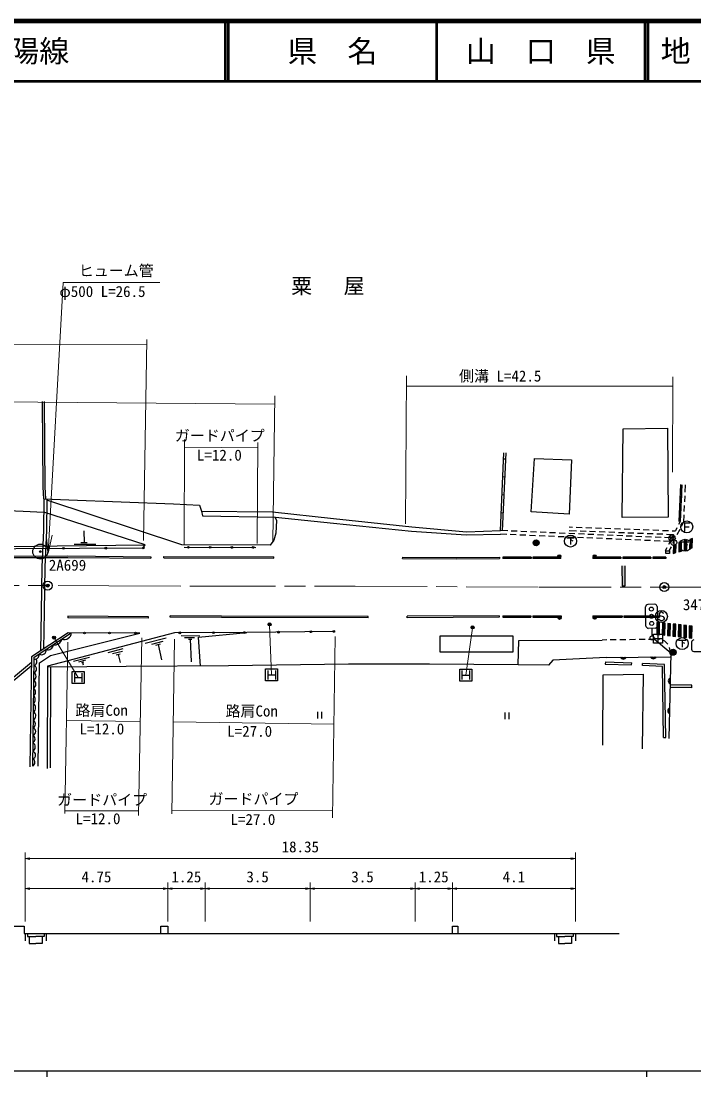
# Model space of a CAD drawing. Units: millimetres at full size, sheet at 1:1000, with parts at other scales. Extents: x 40000 to 680000, y 20000 to 380000.
# Drawn here: x 263706 to 375916, y 204000 to 380000 of the extents above; entities that cross this region are included whole.
import ezdxf
from ezdxf.enums import TextEntityAlignment as Align

# ---------------------------------------------------------------- set-up
doc = ezdxf.new("R2010")
doc.units = ezdxf.units.MM
doc.header["$LTSCALE"] = 1000
doc.header["$PDMODE"] = 32
doc.header["$PDSIZE"] = 500
doc.linetypes.add('CHAIN', pattern=[18.5, 12, -1.5, 3.5, -1.5])
for name, color, linetype, lineweight in [('M-BGD', 7, 'Continuous', 25), ('M-BGD-EXST', 7, 'Continuous', 25), ('M-BMK', 2, 'CHAIN', 13), ('M-BMK-HTXT', 7, 'Continuous', 13), ('M-BMK-SRVR', 3, 'Continuous', 25), ('M-STR-HTXT', 7, 'Continuous', 13), ('M-STR-STRC', 7, 'Continuous', 25), ('M-TTL', 2, 'Continuous', 140), ('M-TTL-BAND', 7, 'Continuous', 25), ('M-TTL-LINE', 7, 'Continuous', 50)]:
    doc.layers.add(name, color=color, linetype=linetype, lineweight=lineweight)
doc.layers.add('M-TTL-TXT', color=7, linetype='Continuous')
doc.styles.add('ＭＳ ゴシック', font='')
doc.styles.get('ＭＳ ゴシック').set_extended_font_data('MS Gothic')

# ---------------------------------------------------------------- blocks, each defined once
blk = doc.blocks.new('open_arrow')
at = {"color": 0, "linetype": 'Continuous', "lineweight": -2}
blk.add_lwpolyline([(7.5, 1.25), (0, 0), (7.5, -1.25)], dxfattribs=at)

msp = doc.modelspace()

# ---------------------------------------------------------------- hatches: boundary and pattern name
at = {"layer": 'M-STR-STRC'}
for points in [[(372926, 291401), (372947, 292630), (372495, 292502), (372474, 291273)], [(373830, 291656), (373857, 293217), (373405, 293089), (373378, 291528)], [(374734, 291912), (374761, 293473), (374309, 293345), (374282, 291784)], [(375638, 292168), (375665, 293729), (375213, 293601), (375186, 292040)], [(364398, 285791), (364370, 289219), (363920, 289219), (363948, 285787)], [(370171, 277712), (370206, 279724), (369757, 279770), (369722, 277759)], [(371070, 277620), (371105, 279630), (370656, 279677), (370621, 277666)], [(371969, 277527), (372004, 279537), (371555, 279583), (371520, 277574)], [(372868, 277435), (372903, 279443), (372454, 279489), (372419, 277481)], [(373767, 277343), (373802, 279349), (373353, 279396), (373318, 277389)], [(374666, 277250), (374701, 279256), (374252, 279302), (374217, 277296)], [(375565, 277158), (375600, 279162), (375151, 279208), (375116, 277204)], [(375562, 269311), (372037, 269343), (372033, 268893), (375558, 268861)]]:
    msp.add_hatch(color=256, dxfattribs=at).paths.add_polyline_path(points)

# ---------------------------------------------------------------- linework, layer by layer
at = {"layer": 'M-BGD'}
for p, q in [((343661, 295070), (344236, 308031)), ((344022, 295054), (344598, 308037)), ((344193, 307058), (344554, 307042)), ((344060, 304061), (344421, 304045)), ((373703, 302729), (373404, 296607)), ((373903, 302720), (373604, 296597)), ((343927, 301064), (344288, 301048)), ((373923, 302719), (373866, 301555)), ((374472, 302692), (374412, 301470)), ((373759, 299358), (373710, 298359)), ((373837, 300956), (373788, 299957)), ((374305, 299272), (374256, 298274)), ((374383, 300871), (374334, 299872)), ((343794, 298067), (344155, 298051)), ((373548, 298732), (373450, 296735)), ((373588, 298730), (373490, 296733)), ((373708, 298724), (373508, 298734)), ((373628, 298728), (373530, 296731)), ((373668, 298726), (373570, 296729)), ((373681, 297760), (373624, 296596)), ((374227, 297674), (374167, 296452)), ((373624, 296596), (373363, 296082)), ((373410, 296737), (373610, 296727)), ((374167, 296452), (373819, 295764)), ((375230, 296299), (374355, 296299)), ((374355, 296299), (374355, 294924)), ((274258, 293063), (274219, 295051)), ((344695, 294425), (343635, 294471)), ((344857, 295018), (343661, 295070)), ((346294, 294356), (345295, 294399)), ((346455, 294950), (345456, 294993)), ((347892, 294287), (346893, 294330)), ((348054, 294881), (347055, 294924)), ((349491, 294218), (348492, 294261)), ((349652, 294812), (348653, 294855)), ((351089, 294149), (350090, 294192)), ((351251, 294743), (350252, 294786)), ((352688, 294081), (351689, 294124)), ((352849, 294674), (351850, 294717)), ((354286, 294012), (353287, 294055)), ((354448, 294605), (353449, 294648)), ((355885, 293943), (354886, 293986)), ((356047, 294537), (355047, 294580)), ((355115, 295077), (356329, 295033)), ((355136, 295677), (355690, 295657)), ((356289, 295635), (357289, 295598)), ((357645, 294468), (356646, 294511)), ((356929, 295011), (357928, 294975)), ((357888, 295576), (358888, 295540)), ((359244, 294399), (358244, 294442)), ((358528, 294953), (359527, 294916)), ((359487, 295518), (360487, 295482)), ((360842, 294330), (359843, 294373)), ((360127, 294895), (361126, 294858)), ((361086, 295460), (362086, 295424)), ((362441, 294261), (361442, 294304)), ((361726, 294836), (362725, 294800)), ((362685, 295402), (363685, 295365)), ((364039, 294192), (363040, 294235)), ((363325, 294778), (364324, 294742)), ((364284, 295343), (365283, 295307)), ((365638, 294123), (364639, 294166)), ((364924, 294720), (365923, 294683)), ((365883, 295285), (366882, 295249)), ((367236, 294055), (366237, 294098)), ((366522, 294661), (367522, 294625)), ((367482, 295227), (368481, 295191)), ((368835, 293986), (367836, 294029)), ((368121, 294603), (369121, 294567)), ((369081, 295169), (370080, 295132)), ((370433, 293917), (369434, 293960)), ((369720, 294545), (370720, 294509)), ((370680, 295110), (371679, 295074)), ((371319, 294487), (372534, 294442)), ((372534, 294442), (372229, 293840)), ((372279, 295052), (372832, 295032)), ((373092, 295546), (372832, 295032)), ((373548, 295229), (373097, 294336)), ((374355, 295674), (375105, 295674)), ((272546, 292779), (276154, 292779)), ((273661, 293058), (274709, 293066)), ((290891, 292279), (302833, 292268)), ((357483, 293874), (356484, 293917)), ((359082, 293805), (358083, 293848)), ((360680, 293736), (359681, 293779)), ((362279, 293668), (361280, 293711)), ((363878, 293599), (362878, 293642)), ((365476, 293530), (364477, 293573)), ((367075, 293461), (366075, 293504)), ((368673, 293392), (367674, 293435)), ((370272, 293323), (369273, 293366)), ((371931, 293252), (370871, 293297)), ((372229, 293840), (371033, 293891)), ((371400, 292201), (371139, 291686)), ((371931, 293252), (371671, 292737)), ((372103, 292373), (371755, 291685)), ((372826, 293801), (372374, 292909)), ((372568, 293577), (372568, 292577)), ((285349, 290706), (285346, 290456)), ((287501, 290504), (287502, 290754)), ((287501, 290504), (305829, 290461)), ((287502, 290754), (305829, 290711)), ((305829, 290461), (305829, 290711)), ((327342, 290398), (327344, 290648)), ((343467, 290637), (343468, 290407)), ((348751, 290647), (344067, 290638)), ((344067, 290638), (344068, 290408)), ((348751, 290417), (344068, 290408)), ((348751, 290647), (348751, 290417)), ((353747, 290637), (349058, 290641)), ((349058, 290641), (349058, 290411)), ((353747, 290407), (349058, 290411)), ((353747, 290407), (353747, 290637)), ((363757, 290632), (359079, 290638)), ((359079, 290638), (359079, 290408)), ((363757, 290402), (359079, 290408)), ((363757, 290632), (363757, 290402)), ((368757, 290637), (364068, 290629)), ((364068, 290629), (364068, 290399)), ((368757, 290407), (364068, 290399)), ((368757, 290637), (368757, 290407)), ((371231, 290639), (369079, 290640)), ((369079, 290640), (369079, 290410)), ((371231, 290409), (369079, 290410)), ((371231, 290639), (371231, 290409)), ((271482, 280781), (271480, 280531)), ((284979, 280463), (271480, 280531)), ((284980, 280713), (271482, 280781)), ((284979, 280463), (284980, 280713)), ((288577, 280626), (288579, 280876)), ((321594, 280524), (321594, 280774)), ((328081, 280550), (328082, 280800)), ((343451, 280653), (328081, 280550)), ((343451, 280883), (328082, 280800)), ((343451, 280883), (343451, 280653)), ((344051, 280882), (348731, 280877)), ((344051, 280882), (344051, 280652)), ((344051, 280652), (348730, 280647)), ((348731, 280877), (348730, 280647)), ((349059, 280885), (349058, 280655)), ((349058, 280655), (353763, 280642)), ((349059, 280885), (353763, 280872)), ((353763, 280872), (353763, 280642)), ((359082, 280872), (363927, 280877)), ((359082, 280872), (359082, 280642)), ((359082, 280642), (363927, 280647)), ((363927, 280877), (363927, 280647)), ((364241, 280876), (370201, 280880)), ((364241, 280876), (364241, 280646)), ((364241, 280646), (370201, 280650)), ((370201, 280880), (370201, 280650)), ((284412, 276321), (287906, 277165)), ((285526, 276150), (287385, 276617)), ((290401, 277606), (293537, 277551)), ((290963, 277266), (292602, 277226)), ((291628, 276989), (292167, 276989)), ((291898, 276989), (292051, 273185)), ((361370, 276831), (360615, 276821)), ((362970, 276852), (361970, 276839)), ((364570, 276874), (363570, 276860)), ((366170, 276895), (365170, 276882)), ((367770, 276917), (366770, 276903)), ((369370, 276938), (368370, 276925)), ((369176, 276323), (369176, 277823)), ((369176, 277823), (370676, 277823)), ((369176, 277073), (370676, 277073)), ((370676, 276323), (369176, 276323)), ((369370, 276938), (369498, 277138)), ((372044, 274630), (369370, 276938)), ((369498, 277138), (369926, 277073)), ((369926, 277823), (369926, 276323)), ((369926, 277073), (370239, 276970)), ((370676, 277823), (370676, 276323)), ((370809, 276782), (371039, 276706)), ((371039, 276706), (371565, 276161)), ((278232, 274750), (280741, 275403)), ((278935, 274570), (280619, 274970)), ((286200, 275980), (286927, 276177)), ((286563, 276079), (287143, 273506)), ((372044, 274630), (371759, 260412)), ((371767, 275606), (372040, 274643)), ((256184, 265422), (265421, 273149)), ((272465, 273318), (275137, 273962)), ((273318, 273211), (274511, 273509)), ((273819, 273062), (274189, 273175)), ((273932, 273097), (274034, 272668)), ((279581, 274341), (280202, 274529)), ((279891, 274435), (280243, 273074)), ((361154, 273166), (361142, 272816)), ((361142, 272816), (365537, 272672)), ((361154, 273166), (365549, 273022)), ((361307, 273933), (371963, 274044)), ((365537, 272672), (365549, 273022)), ((367358, 272564), (367371, 272914)), ((246729, 257255), (265411, 272500)), ((268586, 272326), (268565, 255500)), ((272226, 269552), (272226, 271552)), ((272226, 271552), (274226, 271552)), ((272601, 271302), (272601, 269802)), ((273851, 271302), (273851, 269802)), ((274226, 271552), (274226, 269552)), ((304491, 269997), (304491, 271997)), ((304491, 271997), (306491, 271997)), ((304866, 271747), (304866, 270247)), ((306116, 271747), (306116, 270247)), ((306491, 271997), (306491, 269997)), ((336863, 269985), (336863, 271985)), ((336863, 271985), (338863, 271985)), ((337238, 271735), (337238, 270235)), ((338488, 271735), (338488, 270235)), ((338863, 271985), (338863, 269985)), ((274226, 269552), (272226, 269552)), ((272601, 270552), (273851, 270552)), ((306491, 269997), (304491, 269997)), ((304866, 270997), (306116, 270997)), ((338863, 269985), (336863, 269985)), ((337238, 270985), (338488, 270985)), ((313118, 264835), (313118, 263717)), ((313785, 264835), (313785, 263717)), ((344405, 264759), (344405, 263641)), ((345072, 264759), (345072, 263641)), ((370872, 260578), (371222, 260584)), ((264402, 227883), (264402, 226687)), ((267902, 227883), (267902, 226687)), ((352652, 227883), (352652, 226687)), ((356152, 227883), (356152, 226687))]:
    msp.add_line(p, q, dxfattribs=at)
for points in [[(267501, 300366), (267394, 302290), (267263, 316562)], [(267852, 300353), (267744, 302301), (267613, 316566)], [(196434, 298376), (202260, 299149), (207156, 299803), (210295, 300235), (215353, 300248), (220190, 300063), (230063, 299842), (240967, 299349), (253831, 298758), (264023, 298315), (267472, 298142)], [(267501, 300366), (267434, 295111), (267190, 289046), (267034, 281508), (266939, 274993)], [(268000, 300348), (267934, 295098), (267690, 289031), (267534, 281499), (267443, 275320)], [(267501, 300366), (271659, 300216), (289119, 299532), (293456, 299324), (293811, 298286), (305653, 298169), (315807, 297069), (328893, 295685), (337983, 294835), (343661, 295070)], [(306018, 297335), (306312, 296756), (306214, 294636), (305866, 293475), (305260, 292664), (290532, 292673), (267997, 300122)], [(198812, 292156), (200648, 292143), (219428, 292181), (237300, 292282), (258236, 292357), (269709, 292508), (284416, 292676), (267472, 298142)], [(293811, 298286), (293966, 297510), (306149, 297333), (315793, 296329), (328820, 294981), (337952, 294386), (343635, 294471)], [(182359, 291787), (185632, 291864), (201150, 291753), (224326, 291873), (252178, 292014), (284090, 292183), (284416, 292676)], [(183655, 290973), (192787, 290975), (202379, 290961), (213358, 290967), (223101, 290933), (237953, 290881), (249980, 290905), (261329, 290831), (271488, 290842), (285349, 290706)], [(183655, 290723), (192787, 290725), (202379, 290711), (213358, 290717), (223101, 290683), (237953, 290631), (249979, 290655), (261328, 290581), (271487, 290592), (285346, 290456)], [(327342, 290398), (336404, 290341), (343468, 290407)], [(327344, 290648), (336405, 290591), (343467, 290637)], [(321594, 280524), (297123, 280570), (288577, 280626)], [(321594, 280774), (297124, 280820), (288579, 280876)], [(315847, 278265), (301330, 278069), (289271, 278031), (268096, 272455), (268035, 255386)], [(283522, 277988), (271582, 278003), (265435, 274018), (265139, 255690)], [(265647, 255775), (265896, 273942), (272080, 278002)], [(266576, 255815), (266779, 273003), (268630, 274231), (283522, 277988)], [(293610, 272493), (293299, 277292), (301330, 278069)], [(346598, 272666), (346741, 276724), (360615, 276821)], [(346598, 272666), (331844, 272828), (318316, 272828), (298282, 272531), (281223, 272393), (268096, 272324)], [(361307, 273933), (352366, 273492), (351666, 272648), (346598, 272666)], [(371222, 260584), (371015, 272773), (367371, 272914)], [(360716, 259308), (360795, 271031), (367432, 271136), (367301, 258705)], [(370872, 260578), (370671, 272436), (367358, 272564)], [(255481, 229110), (264240, 229110), (264240, 227883), (363455, 227883)], [(287006, 227883), (287006, 229131), (288152, 229131), (288152, 227883)], [(335652, 227883), (335652, 229103), (336554, 229103), (336554, 227883)], [(264758, 227883), (264758, 227424), (266152, 227424), (266152, 227416)], [(265070, 227424), (265070, 226238), (266152, 226238)], [(267547, 227883), (267547, 227424), (266152, 227424), (266152, 227416)], [(267235, 227424), (267235, 226238), (266152, 226238)], [(353008, 227883), (353008, 227424), (354402, 227424), (354402, 227416)], [(353320, 227424), (353320, 226239), (354402, 226239)], [(355797, 227883), (355797, 227424), (354402, 227424), (354402, 227416)], [(355485, 227424), (355485, 226239), (354402, 226239)]]:
    msp.add_lwpolyline(points, dxfattribs=at)
for points in [[(364141, 312028), (371519, 312124), (371614, 297308), (363949, 297276)], [(349352, 307059), (355504, 306848), (355108, 297834), (348785, 298203)], [(371830, 291256), (371218, 291257), (371219, 291686), (371830, 291685)], [(333535, 274859), (345785, 274859), (345785, 277459), (333535, 277459)]]:
    msp.add_lwpolyline(points, close=True, dxfattribs=at)
for centre, radius in [((374730, 295674), 1000), ((372253, 293839), 500), ((270761, 292112), 150), ((277836, 292149), 150), ((284090, 292183), 150), ((291600, 292279), 150), ((295217, 292275), 150), ((298833, 292272), 150), ((302409, 292269), 150), ((349600, 293022), 500), ((349600, 293022), 409), ((349600, 293022), 318), ((349600, 293022), 227), ((349600, 293022), 136), ((349600, 293022), 45.5), ((372568, 293077), 500), ((274269, 277999), 150), ((278459, 277995), 150), ((282791, 277989), 150), ((290171, 278034), 150), ((295809, 278052), 150), ((300987, 278068), 150), ((306653, 278141), 150), ((312029, 278213), 150), ((315847, 278265), 150), ((372444, 274781), 500), ((372444, 274781), 409), ((372444, 274781), 318), ((372444, 274781), 227), ((372444, 274781), 136), ((372444, 274781), 45.5)]:
    msp.add_circle(centre, radius, dxfattribs=at)
for centre, radius, start, end in [((269272, 277329), 1316, 261.37122, 345.1988), ((270940, 278064), 1142, 249.67066, 356.89935), ((267090, 275192), 810, 241.98454, 4.58547), ((268195, 276086), 882, 250.32128, 356.24873), ((265609, 273239), 731, 291.48892, 35.65343), ((265994, 274360), 725, 261.87966, 9.2681), ((364132, 274229), 567, 208.66859, 332.52362), ((364132, 274229), 453, 216.62798, 324.56422), ((364132, 274229), 340, 232.25335, 308.93885), ((369132, 274281), 567, 208.66859, 332.52362), ((369132, 274281), 453, 216.62798, 324.56422), ((369132, 274281), 340, 232.25335, 308.93885), ((265472, 270765), 740, 300.1354, 58.29247), ((265668, 271980), 616, 288.26664, 70.16123), ((265281, 269448), 879, 308.15882, 50.26904), ((372218, 270015), 567, 116.92742, 240.78245), ((372218, 270015), 453, 124.88681, 232.82305), ((372218, 270015), 340, 140.51218, 217.19768), ((265140, 266907), 938, 313.84886, 44.57901), ((265393, 268167), 731, 304.5936, 53.83426), ((265278, 265551), 850, 305.47498, 52.95289), ((265374, 264180), 786, 298.77152, 59.65635), ((372118, 265016), 567, 116.92742, 240.78245), ((372118, 265016), 453, 124.88681, 232.82305), ((372118, 265016), 340, 140.51218, 217.19768), ((265288, 262848), 793, 304.29537, 54.13249), ((265304, 260332), 736, 302.67513, 55.75273), ((265452, 261570), 684, 292.81184, 65.61603), ((265144, 258982), 918, 305.7099, 52.71796), ((265230, 256421), 769, 302.81553, 55.61233), ((265521, 257648), 610, 283.58841, 74.83946)]:
    msp.add_arc(centre, radius, start, end, dxfattribs=at)
msp.add_point((372253, 293839), dxfattribs=at)
at = {"layer": 'M-BGD-EXST'}
for p, q in [((354732, 293878), (355932, 293878)), ((355332, 293878), (355332, 292728)), ((355332, 293578), (355732, 293378)), ((373860, 293183), (375060, 293183)), ((374460, 293183), (374460, 292033)), ((374460, 292883), (374860, 292683)), ((373361, 276783), (374561, 276783)), ((373961, 276783), (373961, 275633)), ((373961, 276483), (374361, 276283))]:
    msp.add_line(p, q, dxfattribs=at)
for centre in [(355332, 293328), (374460, 292633), (373961, 276233)]:
    msp.add_circle(centre, 1000, dxfattribs=at)
at = {"layer": 'M-BMK'}
msp.add_line((350133, 285651), (570219, 285618), dxfattribs=at)
msp.add_lwpolyline([(65403, 286214), (72801, 286197), (84885, 286224), (108504, 286207), (125578, 286138), (153040, 286161), (182429, 286013), (207216, 286014), (232140, 285968), (251402, 285941), (278333, 285874), (294139, 285783), (319416, 285783), (350133, 285651)], dxfattribs=at)
at = {"layer": 'M-BMK-SRVR'}
for centre, radius in [((266908, 291569), 1250), ((266908, 291569), 150), ((268136, 285899), 750), ((370969, 285648), 750)]:
    msp.add_circle(centre, radius, dxfattribs=at)
for p in [(268136, 285899), (370969, 285648)]:
    msp.add_point(p, dxfattribs=at)
at = {"layer": 'M-STR-HTXT'}
for p, q in [((201441, 326302), (284678, 326107)), ((284127, 293433), (284692, 326925)), ((327962, 320867), (327834, 296201)), ((372350, 304830), (372381, 320693)), ((327953, 319153), (372378, 319161)), ((198869, 317078), (305999, 316124)), ((306019, 317530), (305672, 293216)), ((290939, 310244), (290928, 292673)), ((303094, 292891), (303189, 309767)), ((290938, 308951), (303184, 308882)), ((305142, 279282), (305491, 270997)), ((338983, 278789), (337863, 270985)), ((269289, 277093), (273226, 270552)), ((271000, 247889), (271488, 276494)), ((283858, 277216), (283264, 247550)), ((288826, 247826), (289308, 276971)), ((316108, 277422), (315665, 247206)), ((271265, 263428), (283578, 263247)), ((289080, 263167), (315893, 262774)), ((271008, 248335), (283280, 248349)), ((288834, 248356), (315683, 248387)), ((264402, 229883), (264402, 241383)), ((356152, 229883), (356152, 241383)), ((264402, 240383), (356152, 240383)), ((264402, 229883), (264402, 236383)), ((288152, 229883), (288152, 236383)), ((288152, 229883), (288152, 236383)), ((294402, 229883), (294402, 236383)), ((294402, 229883), (294402, 236383)), ((311902, 229883), (311902, 236383)), ((329402, 229883), (329402, 236383)), ((329402, 229883), (329402, 236383)), ((335652, 229883), (335652, 236383)), ((335652, 229883), (335652, 236383)), ((356152, 229883), (356152, 236383)), ((264402, 235383), (288152, 235383)), ((288152, 235383), (294402, 235383)), ((294402, 235383), (311902, 235383)), ((311902, 235383), (329402, 235383)), ((329402, 235383), (335652, 235383)), ((335652, 235383), (356152, 235383))]:
    msp.add_line(p, q, dxfattribs=at)
msp.add_lwpolyline([(268222, 291314), (270723, 336436), (286816, 336436)], dxfattribs=at)
at = {"layer": 'M-STR-STRC'}
for p, q in [((363920, 289219), (363948, 285787)), ((364370, 289219), (364398, 285791)), ((364398, 285791), (363948, 285787)), ((367888, 279160), (367817, 282359)), ((369407, 282794), (368208, 282768)), ((369816, 282403), (369888, 279204)), ((370134, 280202), (370043, 280384)), ((370225, 281384), (370134, 281202)), ((370134, 281202), (370134, 281111)), ((370134, 281111), (370225, 280930)), ((370225, 280111), (370134, 280202)), ((370407, 281475), (370225, 281384)), ((370225, 280930), (370770, 280748)), ((370407, 280021), (370225, 280111)), ((370589, 281475), (370407, 281475)), ((370589, 280021), (370407, 280021)), ((370770, 281384), (370589, 281475)), ((370770, 280111), (370589, 280021)), ((370861, 281202), (370770, 281384)), ((370770, 280748), (370861, 280657)), ((370861, 280202), (370770, 280111)), ((370861, 280657), (370952, 280475)), ((370952, 280384), (370861, 280202)), ((370952, 280475), (370952, 280384)), ((369497, 278795), (368297, 278769)), ((368897, 278782), (368925, 277516)), ((375511, 276489), (375499, 275289)), ((379094, 274851), (375894, 274885)), ((372033, 268893), (372037, 269343)), ((375562, 269311), (372037, 269343)), ((375558, 268861), (375562, 269311)), ((375558, 268861), (372033, 268893))]:
    msp.add_line(p, q, dxfattribs=at)
for points in [[(372947, 292630), (372495, 292502), (372474, 291273), (372926, 291401)], [(373405, 293089), (373378, 291528), (373830, 291656), (373857, 293217)], [(374309, 293345), (374282, 291784), (374734, 291912), (374761, 293473)], [(375213, 293601), (375186, 292040), (375638, 292168), (375665, 293729)], [(370206, 279724), (369757, 279770), (369722, 277759), (370171, 277712)], [(371070, 277620), (371105, 279630), (370656, 279677), (370621, 277666)], [(371969, 277527), (372004, 279537), (371555, 279583), (371520, 277574)], [(372868, 277435), (372903, 279443), (372454, 279489), (372419, 277481)], [(373767, 277343), (373802, 279349), (373353, 279396), (373318, 277389)], [(374666, 277250), (374701, 279256), (374252, 279302), (374217, 277296)], [(375565, 277158), (375600, 279162), (375151, 279208), (375116, 277204)]]:
    msp.add_lwpolyline(points, close=True, dxfattribs=at)
for centre, radius in [((353488, 290787), 250), ((353488, 290787), 204), ((353488, 290787), 159), ((353488, 290787), 114), ((353488, 290787), 68.2), ((353488, 290787), 22.7), ((359348, 290802), 250), ((359348, 290802), 204), ((359348, 290802), 159), ((359348, 290802), 114), ((359348, 290802), 68.2), ((359348, 290802), 22.7), ((368825, 281981), 333), ((370498, 280748), 1000), ((353513, 280523), 250), ((353513, 280523), 204), ((353513, 280523), 159), ((353513, 280523), 114), ((353513, 280523), 68.2), ((353513, 280523), 22.7), ((359376, 280527), 250), ((359376, 280527), 204), ((359376, 280527), 159), ((359376, 280527), 114), ((359376, 280527), 68.2), ((359376, 280527), 22.7), ((368852, 280782), 333), ((368879, 279582), 333), ((305136, 279432), 150), ((305136, 279432), 120), ((305136, 279432), 90), ((305136, 279432), 60), ((305136, 279432), 30), ((305136, 279432), 20), ((339004, 278938), 150), ((339004, 278938), 120), ((339004, 278938), 90), ((339004, 278938), 60), ((339004, 278938), 30), ((339004, 278938), 20), ((269211, 277221), 150), ((269211, 277221), 120), ((269211, 277221), 90), ((269211, 277221), 60), ((269211, 277221), 30), ((269211, 277221), 20), ((368932, 277182), 333)]:
    msp.add_circle(centre, radius, dxfattribs=at)
for centre, radius, start, end in [((368393, 282199), 598, 108.05747, 164.49932), ((369198, 282166), 662, 20.98237, 71.57442), ((368422, 279309), 554, 195.59193, 256.96486), ((369330, 279346), 575, 286.8099, 345.74689), ((376132, 276259), 662, 109.09377, 159.68582), ((376073, 275456), 598, 196.16887, 252.61072)]:
    msp.add_arc(centre, radius, start, end, dxfattribs=at)
for p in [(305136, 279432), (339004, 278938), (269211, 277221)]:
    msp.add_point(p, dxfattribs=at)
at = {"layer": 'M-TTL'}
msp.add_line((680000, 380000), (40000, 380000), dxfattribs=at)
at = {"layer": 'M-TTL-BAND'}
for p, q in [((40000, 205000), (579000, 205000)), ((268000, 205000), (268000, 204000)), ((368000, 205000), (368000, 204000))]:
    msp.add_line(p, q, dxfattribs=at)
at = {"layer": 'M-TTL-LINE'}
for p, q in [((297750, 380000), (297750, 370000)), ((298250, 380000), (298250, 370000)), ((333000, 380000), (333000, 370000)), ((367750, 380000), (367750, 370000)), ((368250, 380000), (368250, 370000)), ((40000, 370000), (680000, 370000))]:
    msp.add_line(p, q, dxfattribs=at)

# ---------------------------------------------------------------- block references
at = {"layer": 'M-STR-HTXT'}
for p, xscale, yscale, rotation in [((268222, 291314), 400, 400, 86.8), ((356152, 240383), 100, 100, 180), ((288152, 235383), 100, 100, 180), ((294402, 235383), 100, 100, 180), ((311902, 235383), 100, 100, 180), ((329402, 235383), 100, 100, 180), ((335652, 235383), 100, 100, 180), ((356152, 235383), 100, 100, 180)]:
    msp.add_blockref('open_arrow', p, dxfattribs=dict(at, xscale=xscale, yscale=yscale, rotation=rotation))
at = {"layer": 'M-STR-HTXT', "xscale": 100, "yscale": 100}
for p in [(264402, 240383), (264402, 235383), (288152, 235383), (294402, 235383), (311902, 235383), (329402, 235383), (335652, 235383)]:
    msp.add_blockref('open_arrow', p, dxfattribs=at)

# ---------------------------------------------------------------- texts
at = {"layer": 'M-BMK-HTXT', "style": 'ＭＳ ゴシック'}
for s, height, p in [('粟\u3000 屋', 2566, (308747, 333814)), ('2A699', 1833, (268325, 287840)), ('347-6-0-1', 1833, (374076, 281256))]:
    msp.add_text(s, height=height, dxfattribs=at).set_placement(p, align=Align.BOTTOM_LEFT)
at = {"layer": 'M-STR-HTXT', "style": 'ＭＳ ゴシック'}
for s, p in [('ヒューム管', (273316, 336936)), ('φ500 L=26.5', (270093, 333461)), ('側溝 L=42.5', (336742, 319372)), ('ガードパイプ', (289341, 309431)), ('L=12.0', (293033, 306183)), ('路肩Con', (272766, 263649)), ('路肩Con', (297796, 263523)), ('L=12.0', (273432, 260539)), ('L=27.0', (298088, 260150)), ('ガードパイプ', (269728, 248724)), ('ガードパイプ', (294964, 248865)), ('L=12.0', (272796, 245577)), ('L=27.0', (298629, 245450)), ('18.35', (307152, 240883)), ('4.75', (273777, 235883)), ('1.25', (288777, 235883)), ('3.5', (301277, 235883)), ('3.5', (318777, 235883)), ('1.25', (330027, 235883)), ('4.1', (344027, 235883))]:
    msp.add_text(s, height=1833, dxfattribs=at).set_placement(p, align=Align.BOTTOM_LEFT)
at = {"layer": 'M-TTL-TXT', "style": 'ＭＳ ゴシック'}
for s, p in [('一般県道\u3000下松新南陽線', (216734, 375000)), ('地 名', (370380, 375000))]:
    msp.add_text(s, height=3666, dxfattribs=at).set_placement(p, align=Align.MIDDLE_LEFT)
for s, p in [('県\u3000名', (315625, 375000)), ('山\u3000口\u3000県', (350375, 375000))]:
    msp.add_text(s, height=3666, dxfattribs=at).set_placement(p, align=Align.MIDDLE_CENTER)

doc.saveas('drawing.dxf')
